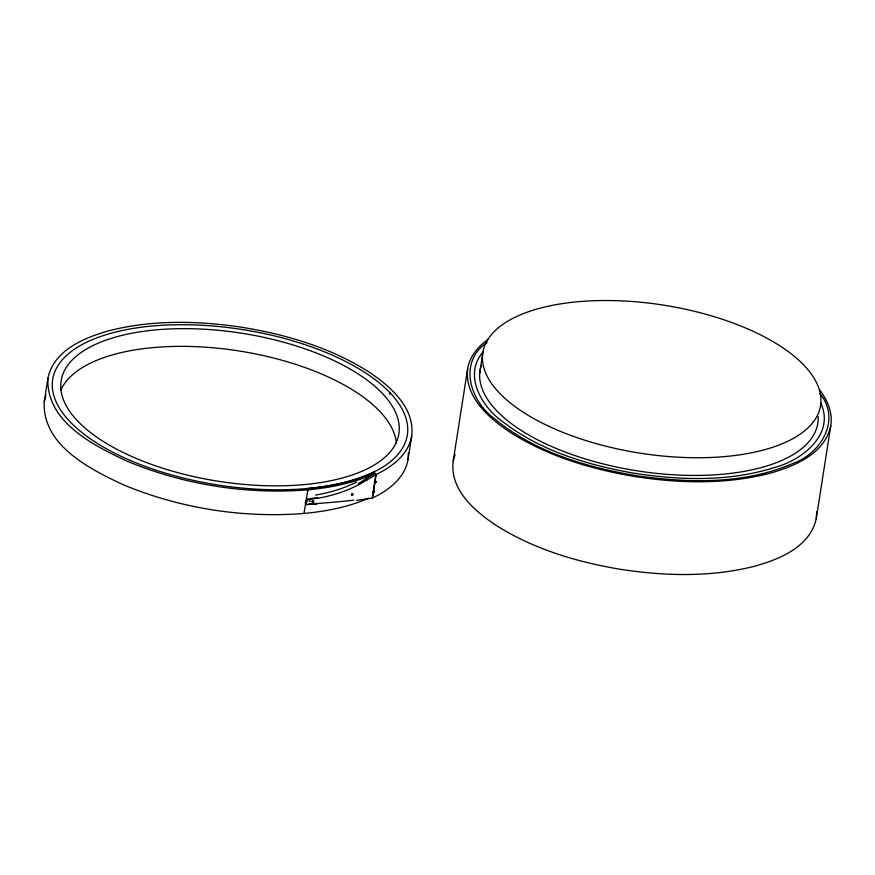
<?xml version="1.0" encoding="UTF-8"?>
<svg xmlns="http://www.w3.org/2000/svg" width="875" height="875" viewBox="0 0 875 875"><rect width="100%" height="100%" fill="white"/><g stroke="black" fill="none" stroke-linecap="round" stroke-linejoin="round"><path stroke-width="1.31" d="M372.739 491.673L373.789 490.459M374.259 482.005L375.047 480.834M375.539 481.392L374.883 482.464M303.953 513.45L307.934 489.814L306.797 488.611A182.733 80.106 8.9 0 0 373.789 472.062L376.086 474.469L372.389 498.083C388.391 490.514 404.808 478.155 408.013 459.648L411.709 436.034C415.122 407.061 389.353 385.427 367.577 371.109C329.864 347.452 286.333 334.589 242.67 327.403C198.898 320.764 153.519 319.594 110.305 330.411C85.159 337.291 53.987 349.705 47.906 378.208L44.209 401.822C42.263 445.386 89.753 469.044 123.484 484.837C180.097 508.375 242.463 518.241 303.581 513.483M47.906 378.208C45.959 421.772 93.45 445.441 127.181 461.234C183.794 484.761 246.159 494.627 307.278 489.869M408.013 459.648L408.461 452.572M488.556 338.975C478.592 345.997 469.82 356.048 467.709 368.386L453.184 461.147C449.531 489.825 474.983 511.405 496.508 525.623C533.969 549.281 577.27 562.122 620.703 569.352C664.486 576.078 709.898 577.303 753.167 566.606C778.487 559.737 809.823 547.422 816.211 518.842L830.736 426.092C833.055 412.989 827.4 399.897 819.514 389.681M467.709 368.386C464.056 397.064 489.519 418.655 511.033 432.863C548.494 456.52 591.795 469.372 635.228 476.591C679.011 483.317 724.423 484.542 767.692 473.845C793.012 466.987 824.348 454.661 830.736 426.092M816.211 518.842L816.725 511.788M479.708 373.45L482.934 351.969M306.053 504.339L306.272 500.434M316.159 503.355L316.816 504.033L306.294 504.58L307.027 499.866L306.447 499.253L317.067 497.569L317.713 498.258L307.027 499.866M389.834 394.33L390.064 392.853M44.209 401.822L46.036 395.008M411.709 436.034C408.505 454.541 392.088 466.9 376.086 474.469M453.184 461.147L455.077 454.355M376.031 482.388L376.152 481.72M313.545 502.141L313.852 501.331L313.108 502.48M483.394 351.597C462.7 374.467 481.578 407.094 503.048 421.903C540.4 450.789 587.038 464.822 632.898 473.047C679.897 480.462 729.291 481.95 775.075 467.327C802.32 460.141 835.45 433.945 820.63 402.861M374.128 492.363L374.522 491.159M375.823 482.65L374.653 482.781M352.341 494.944C353.927 493.03 350.886 494.495 351.859 493.675M313.436 502.261L312.659 502.644M487.113 342.398C457.811 362.152 470.05 401.056 494.583 418.753C535.259 452.561 587.978 467.753 639.308 476.175C690.32 483.077 744.822 484.291 792.936 463.433C821.144 453.414 841.367 419.858 819.93 393.433M352.68 495.184L352.975 493.894M373.789 472.062L369.381 475.147M358.236 483.7L374.927 473.255A182.733 80.106 8.9 0 1 307.934 489.814L307.562 489.847M359.122 484.63L375.977 474.545L372.291 498.105L356.65 500.347M312.878 500.916L313.491 501.003M374.041 492.516L373.439 492.614M352.428 495.316L351.881 495.37M313.589 503.541L309.017 503.825M306.381 503.945L305.714 503.978L306.294 504.58M304.97 502.72L305.703 502.688M374.019 490.93L372.892 492.188M376.009 481.458L374.948 481.458L374.478 482.453M306.742 488.578L307.934 489.814M365.87 479.314L366.844 480.342M818.147 416.413A170.931 74.933 8.9 0 1 639.909 471.253A170.931 74.933 8.9 0 1 481.053 365.947M60.714 390.392A170.931 74.933 8.9 0 1 239.17 350.984A170.931 74.933 8.9 0 1 396.375 443.264M368.419 498.181A182.733 80.106 8.9 0 1 304.238 513.417M356.617 482.059A171.511 120.553 21.3 0 1 315.667 495.064M310.767 501.047A171.511 14.131 -1.6 0 1 308.897 501.189M359.034 484.542A170.986 122.413 22.9 0 1 317.745 498.291M353.784 500.161A170.986 15.509 -1 0 1 314.486 503.716M351.345 494.659L351.345 494.583M312.102 501.878L312.637 501.036L312.113 501.845M548.866 426.289A170.931 74.933 8.9 0 0 819.547 410.003A170.931 74.933 8.9 0 0 586.644 301.077A170.931 74.933 8.9 0 0 548.866 426.289M130.539 460.567A179.473 78.673 8.9 0 0 407.302 435.159A179.473 78.673 8.9 0 0 152.195 326.025A179.473 78.673 8.9 0 0 130.539 460.567M127.192 454.409A170.931 74.933 8.9 0 0 397.873 438.134A170.931 74.933 8.9 0 0 164.97 329.197A170.931 74.933 8.9 0 0 127.192 454.409"/></g></svg>
